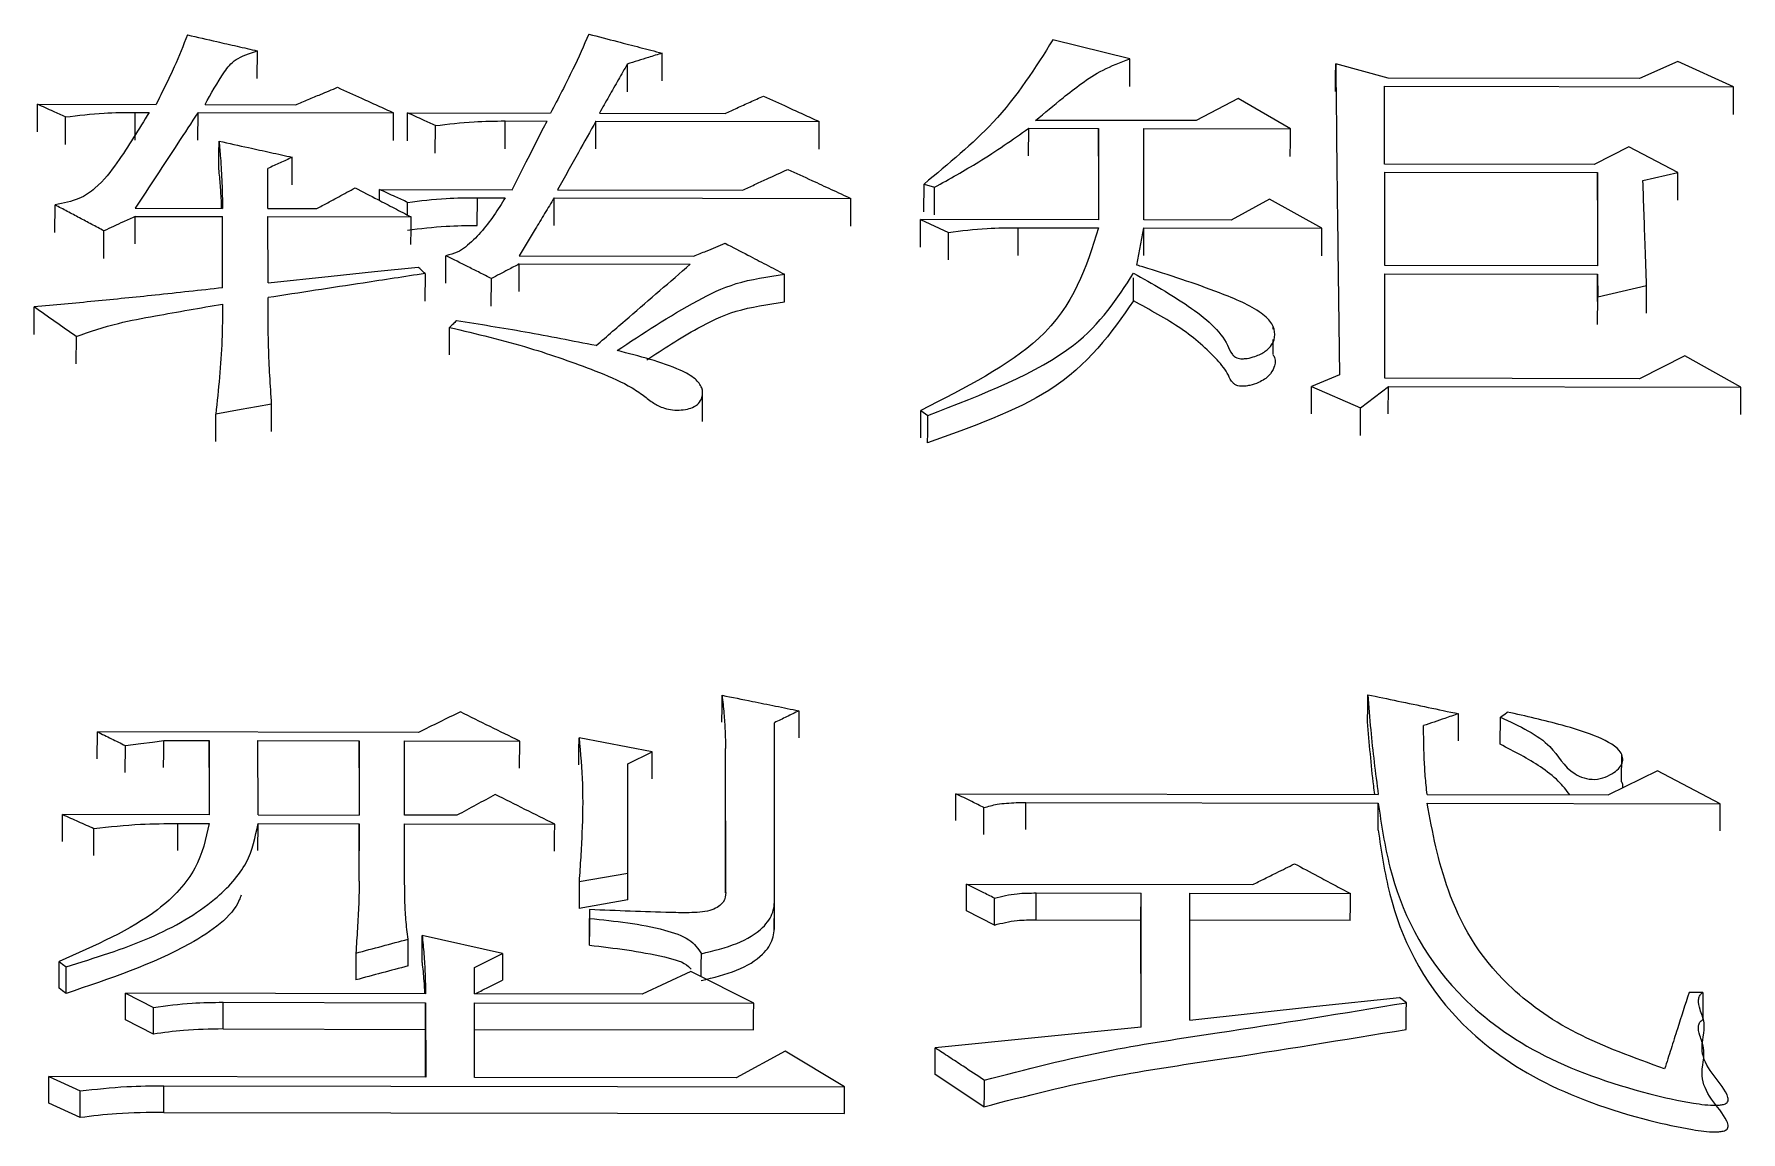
# Model space of a CAD drawing. Header units: millimetres. Extents: x 2104 to 4053, y 855 to 2233.
# Drawn here: x 2517.73 to 2523.02, y 2095.63 to 2099.03 of the extents above; entities that cross this region are included whole.
import ezdxf

# ---------------------------------------------------------------- set-up
doc = ezdxf.new("R2010")
doc.units = ezdxf.units.MM

msp = doc.modelspace()

# ---------------------------------------------------------------- linework, layer by layer
at = {"color": 7, "linetype": 'Continuous', "lineweight": 25}
for p, q in [((2521.1299, 2098.9566), (2520.8919, 2099.0157)), ((2518.4255, 2098.895), (2518.4257, 2098.9812)), ((2521.1297, 2098.8705), (2521.13, 2098.9566)), ((2521.9305, 2098.8964), (2521.7682, 2098.9408)), ((2522.8282, 2098.9486), (2522.7093, 2098.8949)), ((2523.0014, 2098.8699), (2522.8282, 2098.9486)), ((2521.9197, 2098.8719), (2523.0014, 2098.8699)), ((2521.9199, 2098.6301), (2521.9197, 2098.8719)), ((2522.7093, 2098.8949), (2521.9305, 2098.8964)), ((2517.744, 2098.7298), (2517.7443, 2098.8157)), ((2517.7443, 2098.8157), (2518.1121, 2098.815)), ((2518.2635, 2098.8148), (2518.5448, 2098.8142)), ((2521.4654, 2098.8334), (2521.3357, 2098.7647)), ((2521.6278, 2098.7395), (2521.4654, 2098.8334)), ((2517.8306, 2098.6903), (2517.8309, 2098.7761)), ((2518.0469, 2098.7041), (2518.0472, 2098.7905)), ((2518.0472, 2098.7905), (2518.0905, 2098.7905)), ((2518.2417, 2098.7043), (2518.2419, 2098.7902)), ((2518.2419, 2098.7902), (2518.8477, 2098.7891)), ((2518.8907, 2098.7026), (2518.8909, 2098.789)), ((2518.8909, 2098.789), (2519.3344, 2098.7881)), ((2519.1936, 2098.6774), (2519.1938, 2098.7638)), ((2519.1938, 2098.7638), (2519.3237, 2098.7635)), ((2519.4749, 2098.6774), (2519.4751, 2098.7632)), ((2519.4751, 2098.7632), (2520.1674, 2098.7619)), ((2519.4859, 2098.7879), (2519.8753, 2098.7871)), ((2521.3357, 2098.7647), (2520.8381, 2098.7656)), ((2518.9773, 2098.6635), (2518.9775, 2098.7494)), ((2520.8162, 2098.6552), (2520.8165, 2098.741)), ((2520.8165, 2098.741), (2521.0328, 2098.7406)), ((2521.0328, 2098.7406), (2521.0331, 2098.4574)), ((2521.1734, 2098.7403), (2521.6278, 2098.7395)), ((2521.1737, 2098.4572), (2521.1734, 2098.7403)), ((2522.6771, 2098.6832), (2522.569, 2098.6289)), ((2522.8286, 2098.6036), (2522.6771, 2098.6832)), ((2518.4586, 2098.4922), (2518.4584, 2098.6166)), ((2522.569, 2098.6289), (2521.9199, 2098.6301)), ((2521.92, 2098.6053), (2522.5798, 2098.604)), ((2521.9203, 2098.3154), (2521.92, 2098.6053)), ((2522.5798, 2098.604), (2522.5801, 2098.3142)), ((2522.7205, 2098.5789), (2522.8286, 2098.6036)), ((2518.8046, 2098.5172), (2518.8047, 2098.5514)), ((2518.8047, 2098.5514), (2519.2157, 2098.5506)), ((2519.3563, 2098.5503), (2519.9296, 2098.5493)), ((2520.4919, 2098.4825), (2520.4921, 2098.5681)), ((2520.4921, 2098.5681), (2520.5246, 2098.5581)), ((2517.7984, 2098.4178), (2517.7987, 2098.5034)), ((2518.0475, 2098.4929), (2518.3179, 2098.4924)), ((2518.4586, 2098.4922), (2518.61, 2098.4919)), ((2518.8911, 2098.4721), (2518.8912, 2098.5113)), ((2519.1073, 2098.4398), (2519.1076, 2098.5259)), ((2519.1076, 2098.5259), (2519.1941, 2098.5257)), ((2519.3453, 2098.4399), (2519.3455, 2098.5254)), ((2519.3455, 2098.5254), (2520.265, 2098.5237)), ((2521.5631, 2098.5213), (2521.4442, 2098.4567)), ((2521.7254, 2098.4311), (2521.5631, 2098.5213)), ((2518.0475, 2098.468), (2518.318, 2098.4675)), ((2518.3182, 2098.2465), (2518.318, 2098.4675)), ((2518.4586, 2098.4672), (2518.9021, 2098.4664)), ((2518.4588, 2098.2614), (2518.4586, 2098.4672)), ((2520.4812, 2098.3729), (2520.4814, 2098.4584)), ((2520.4814, 2098.4584), (2520.568, 2098.4183)), ((2521.0331, 2098.4574), (2520.4814, 2098.4584)), ((2520.7841, 2098.3469), (2520.7843, 2098.4329)), ((2520.7843, 2098.4329), (2521.0331, 2098.4324)), ((2521.4442, 2098.4567), (2521.1737, 2098.4572)), ((2517.95, 2098.3377), (2517.9502, 2098.4231)), ((2520.5678, 2098.3328), (2520.568, 2098.4183)), ((2521.1522, 2098.3168), (2521.1738, 2098.4322)), ((2521.1735, 2098.3467), (2521.1738, 2098.4322)), ((2521.1738, 2098.4322), (2521.7254, 2098.4311)), ((2519.0101, 2098.2606), (2519.0103, 2098.346)), ((2519.2376, 2098.3455), (2519.7784, 2098.3445)), ((2518.9455, 2098.2907), (2518.9453, 2098.2054)), ((2519.1508, 2098.1899), (2519.1511, 2098.2752)), ((2519.2373, 2098.235), (2519.2376, 2098.3204)), ((2519.2376, 2098.3204), (2519.7676, 2098.3194)), ((2520.0595, 2098.2029), (2520.0598, 2098.2886)), ((2521.1412, 2098.206), (2521.1414, 2098.2773)), ((2522.5801, 2098.3142), (2521.9203, 2098.3154)), ((2521.9203, 2098.2902), (2522.5801, 2098.289)), ((2521.9206, 2097.9659), (2521.9203, 2098.2902)), ((2522.5801, 2098.289), (2522.5802, 2098.2184)), ((2522.5802, 2098.2184), (2522.7316, 2098.2535)), ((2517.7339, 2098.1018), (2517.7341, 2098.187)), ((2522.58, 2098.1332), (2522.5802, 2098.2184)), ((2521.5747, 2098.1185), (2521.5747, 2098.1263)), ((2517.8638, 2098.0957), (2517.8636, 2098.0106)), ((2521.5745, 2098.0407), (2521.5746, 2098.086)), ((2522.8508, 2098.0355), (2522.7103, 2097.9644)), ((2523.024, 2097.9383), (2522.8508, 2098.0355)), ((2521.78, 2097.9763), (2521.6935, 2097.9408)), ((2522.7103, 2097.9644), (2521.9206, 2097.9659)), ((2519.8054, 2097.8325), (2519.8057, 2097.918)), ((2521.6935, 2097.9408), (2521.845, 2097.874)), ((2521.845, 2097.874), (2521.9314, 2097.9403)), ((2521.9312, 2097.8554), (2521.9314, 2097.9403)), ((2521.9314, 2097.9403), (2523.024, 2097.9383)), ((2518.2967, 2097.7701), (2518.2969, 2097.855)), ((2520.4818, 2097.7811), (2520.482, 2097.8663)), ((2520.482, 2097.8663), (2520.5037, 2097.8509)), ((2522.2783, 2096.8312), (2522.2785, 2096.9152)), ((2517.9297, 2096.7862), (2517.93, 2096.87)), ((2518.9252, 2096.8682), (2517.93, 2096.87)), ((2519.65, 2096.8082), (2519.4228, 2096.8513)), ((2520.0289, 2096.361), (2520.0285, 2096.8981)), ((2518.0163, 2096.7435), (2518.0166, 2096.8272)), ((2518.1355, 2096.843), (2518.2762, 2096.8428)), ((2518.2762, 2096.8428), (2518.2763, 2096.6126)), ((2518.4276, 2096.8425), (2518.7413, 2096.8419)), ((2518.4278, 2096.6123), (2518.4276, 2096.8425)), ((2518.7411, 2096.7581), (2518.7413, 2096.8419)), ((2518.7413, 2096.8419), (2518.7415, 2096.6117)), ((2518.8819, 2096.8416), (2519.2389, 2096.841)), ((2518.8821, 2096.6115), (2518.8819, 2096.8416)), ((2519.2387, 2096.7572), (2519.2389, 2096.841)), ((2519.5743, 2096.771), (2519.65, 2096.8082)), ((2519.8769, 2096.7346), (2519.8771, 2096.8185)), ((2519.8775, 2096.3721), (2519.8771, 2096.8185)), ((2522.6543, 2096.7163), (2522.6546, 2096.8005)), ((2519.5745, 2096.4322), (2519.5743, 2096.771)), ((2522.7654, 2096.749), (2522.614, 2096.6743)), ((2522.9602, 2096.6469), (2522.7654, 2096.749)), ((2519.8772, 2096.3709), (2519.8769, 2096.7346)), ((2520.5909, 2096.5945), (2520.5912, 2096.6781)), ((2520.5912, 2096.6781), (2521.9001, 2096.6756)), ((2520.6775, 2096.5514), (2520.6778, 2096.635)), ((2520.8073, 2096.5673), (2520.8075, 2096.6509)), ((2520.8075, 2096.6509), (2521.9001, 2096.6488)), ((2521.8998, 2096.5652), (2521.9001, 2096.6488)), ((2522.0515, 2096.6754), (2522.614, 2096.6743)), ((2522.0515, 2096.6485), (2522.9602, 2096.6469)), ((2517.8218, 2096.5298), (2517.822, 2096.6134)), ((2518.2763, 2096.6126), (2517.822, 2096.6134)), ((2518.1788, 2096.5023), (2518.179, 2096.5859)), ((2518.179, 2096.5859), (2518.2763, 2096.5857)), ((2518.4275, 2096.5019), (2518.4278, 2096.5854)), ((2518.4278, 2096.6123), (2518.7415, 2096.6117)), ((2518.4278, 2096.5854), (2518.7415, 2096.5848)), ((2518.7415, 2096.5848), (2518.7413, 2096.5013)), ((2518.7416, 2096.4067), (2518.7415, 2096.5848)), ((2519.0444, 2096.6111), (2518.8821, 2096.6115)), ((2518.8821, 2096.5846), (2519.3473, 2096.5837)), ((2518.8823, 2096.4064), (2518.8821, 2096.5846)), ((2517.9192, 2096.4867), (2517.9194, 2096.5702)), ((2519.4231, 2096.4054), (2519.5745, 2096.4322)), ((2520.6236, 2096.3145), (2520.6238, 2096.3978)), ((2520.6238, 2096.3978), (2521.5109, 2096.3961)), ((2520.84, 2096.287), (2520.8402, 2096.3703)), ((2520.8402, 2096.3703), (2521.1647, 2096.3697)), ((2521.1645, 2096.2864), (2521.1647, 2096.3697)), ((2521.165, 2095.9547), (2521.1647, 2096.3697)), ((2519.5743, 2096.3489), (2519.4229, 2096.3221)), ((2519.4556, 2096.3186), (2519.4554, 2096.2354)), ((2519.4556, 2096.3186), (2519.4557, 2096.2914)), ((2520.028, 2096.2508), (2520.0283, 2096.334)), ((2520.0287, 2096.2777), (2520.0289, 2096.361)), ((2521.3162, 2096.3694), (2521.8138, 2096.3685)), ((2521.3164, 2095.9764), (2521.3162, 2096.3694)), ((2519.4554, 2096.2083), (2519.4557, 2096.2914)), ((2520.7102, 2096.271), (2520.6236, 2096.3145)), ((2520.84, 2096.287), (2521.1645, 2096.2864)), ((2521.1647, 2095.9547), (2521.1645, 2096.2864)), ((2521.8135, 2096.2852), (2521.3159, 2096.2861)), ((2519.1853, 2096.183), (2518.9365, 2096.238)), ((2519.4554, 2096.2083), (2519.4554, 2096.2354)), ((2517.8113, 2096.0753), (2517.8115, 2096.1582)), ((2519.0988, 2096.1395), (2519.1853, 2096.183)), ((2519.0988, 2096.0574), (2519.0988, 2096.1395)), ((2519.7695, 2096.1273), (2519.6181, 2096.0564)), ((2519.9642, 2096.0283), (2519.7695, 2096.1273)), ((2518.0169, 2095.9765), (2518.0171, 2096.0594)), ((2518.0171, 2096.0594), (2518.1037, 2096.0153)), ((2518.9474, 2096.0576), (2518.0171, 2096.0594)), ((2519.6181, 2096.0564), (2519.0988, 2096.0574)), ((2522.9065, 2096.0613), (2522.8633, 2096.0613)), ((2518.1034, 2095.9325), (2518.1037, 2096.0153)), ((2518.3198, 2095.9486), (2518.32, 2096.0314)), ((2518.32, 2096.0314), (2518.9474, 2096.0302)), ((2518.9474, 2096.0302), (2518.9476, 2095.7989)), ((2519.0989, 2096.0299), (2519.9642, 2096.0283)), ((2519.099, 2095.7986), (2519.0989, 2096.0299)), ((2521.9871, 2096.0301), (2521.9654, 2096.0466)), ((2518.1034, 2095.9325), (2518.0169, 2095.9765)), ((2518.3198, 2095.9486), (2518.9472, 2095.9474)), ((2518.9473, 2095.7989), (2518.9472, 2095.9474)), ((2519.0986, 2095.9471), (2519.964, 2095.9455)), ((2521.165, 2095.9547), (2520.5268, 2095.8898)), ((2520.0617, 2095.8796), (2519.9103, 2095.7971)), ((2520.2457, 2095.7688), (2520.0617, 2095.8796)), ((2517.7791, 2095.7185), (2517.7793, 2095.801)), ((2517.7793, 2095.801), (2517.8767, 2095.7566)), ((2518.9476, 2095.7989), (2517.7793, 2095.801)), ((2519.9103, 2095.7971), (2519.099, 2095.7986)), ((2520.678, 2095.7077), (2520.5266, 2095.8072)), ((2517.8764, 2095.6741), (2517.8767, 2095.7566)), ((2518.1361, 2095.6902), (2518.1363, 2095.7727)), ((2518.1363, 2095.7727), (2520.2457, 2095.7688)), ((2517.8764, 2095.6741), (2517.7791, 2095.7185)), ((2518.1361, 2095.6902), (2520.2454, 2095.6863))]:
    msp.add_line(p, q, dxfattribs=at)
at = {"color": 7, "linetype": 'Continuous', "lineweight": 25, "flags": 128}
for points in [[(2519.6801, 2098.8879), (2519.6803, 2098.9359), (2519.6804, 2098.974)], [(2519.5723, 2098.9399), (2519.5721, 2098.8914), (2519.572, 2098.8539)], [(2521.7679, 2098.8547), (2521.768, 2098.9027), (2521.7682, 2098.9408)], [(2523.0012, 2098.7839), (2523.0013, 2098.8318), (2523.0014, 2098.8699)], [(2518.8474, 2098.7032), (2518.8476, 2098.751), (2518.8477, 2098.7891)], [(2520.1672, 2098.6761), (2520.1673, 2098.7239), (2520.1674, 2098.7619)], [(2518.3067, 2098.6149), (2518.3068, 2098.6632), (2518.3069, 2098.7012)], [(2521.0326, 2098.6548), (2521.0327, 2098.7026), (2521.0328, 2098.7406)], [(2521.6275, 2098.6537), (2521.6276, 2098.7015), (2521.6278, 2098.7395)], [(2518.5339, 2098.5655), (2518.534, 2098.6133), (2518.5341, 2098.6512)], [(2522.5796, 2098.5183), (2522.5797, 2098.5661), (2522.5798, 2098.604)], [(2522.8284, 2098.5179), (2522.8285, 2098.5656), (2522.8286, 2098.6036)], [(2520.5243, 2098.4725), (2520.5245, 2098.5202), (2520.5246, 2098.5581)], [(2520.2648, 2098.4377), (2520.2649, 2098.4859), (2520.265, 2098.5237)], [(2518.0473, 2098.3824), (2518.0474, 2098.4301), (2518.0475, 2098.468)], [(2518.3177, 2098.3819), (2518.3179, 2098.4296), (2518.318, 2098.4675)], [(2518.9018, 2098.3809), (2518.902, 2098.4285), (2518.9021, 2098.4664)], [(2521.7252, 2098.3456), (2521.7253, 2098.3933), (2521.7254, 2098.4311)], [(2518.4588, 2098.2614), (2518.6545, 2098.2822), (2518.7892, 2098.2966), (2518.9239, 2098.3109)], [(2522.5799, 2098.2037), (2522.58, 2098.2513), (2522.5801, 2098.289)], [(2522.7314, 2098.1677), (2522.7315, 2098.2158), (2522.7316, 2098.2535)], [(2519.0212, 2098.0387), (2519.0213, 2098.0766), (2519.0214, 2098.1002), (2519.0214, 2098.1238)], [(2521.6932, 2097.8555), (2521.6934, 2097.9032), (2521.6935, 2097.9408)], [(2523.0237, 2097.8534), (2523.0239, 2097.9008), (2523.024, 2097.9383)], [(2518.47, 2097.8854), (2518.4226, 2097.8771), (2518.3753, 2097.8688), (2518.2969, 2097.855)], [(2518.4697, 2097.8005), (2518.4699, 2097.8479), (2518.47, 2097.8854)], [(2521.8447, 2097.7891), (2521.8449, 2097.8365), (2521.845, 2097.874)], [(2520.5034, 2097.766), (2520.5035, 2097.7968), (2520.5036, 2097.8238), (2520.5037, 2097.8509)], [(2519.8659, 2096.8994), (2519.8661, 2096.9464), (2519.8662, 2096.9833)], [(2521.8671, 2096.9009), (2521.8673, 2096.9479), (2521.8674, 2096.9849)], [(2520.1042, 2096.9351), (2520.1041, 2096.8881), (2520.104, 2096.8511)], [(2522.1484, 2096.8422), (2522.1486, 2096.8891), (2522.1487, 2096.926)], [(2522.2785, 2096.9152), (2522.2839, 2096.9192), (2522.292, 2096.9251), (2522.3001, 2096.9311)], [(2519.4225, 2096.7675), (2519.4227, 2096.8144), (2519.4228, 2096.8513)], [(2518.0166, 2096.8272), (2518.0651, 2096.8337), (2518.1003, 2096.8383), (2518.1355, 2096.843)], [(2518.1353, 2096.7592), (2518.1354, 2096.8061), (2518.1355, 2096.843)], [(2518.2759, 2096.759), (2518.2761, 2096.8058), (2518.2762, 2096.8428)], [(2519.6497, 2096.7244), (2519.6499, 2096.7713), (2519.65, 2096.8082)], [(2522.9599, 2096.5633), (2522.9601, 2096.6101), (2522.9602, 2096.6469)], [(2519.347, 2096.5002), (2519.3472, 2096.5469), (2519.3473, 2096.5837)], [(2519.5743, 2096.3489), (2519.5744, 2096.3955), (2519.5745, 2096.4322)], [(2519.4231, 2096.4054), (2519.423, 2096.3588), (2519.4229, 2096.3221)], [(2520.7102, 2096.271), (2520.7103, 2096.3126), (2520.7104, 2096.3543)], [(2521.8135, 2096.2852), (2521.8137, 2096.3319), (2521.8138, 2096.3685)], [(2518.893, 2096.1441), (2518.8931, 2096.1906), (2518.8932, 2096.2272)], [(2518.9362, 2096.1549), (2518.9364, 2096.2014), (2518.9365, 2096.238)], [(2517.8115, 2096.1582), (2517.8223, 2096.15), (2517.8332, 2096.1418)], [(2518.731, 2096.1838), (2518.7308, 2096.1373), (2518.7307, 2096.1008)], [(2519.1853, 2096.183), (2519.1852, 2096.1365), (2519.1851, 2096.1)], [(2519.8017, 2096.1109), (2519.8017, 2096.1231), (2519.8018, 2096.1474), (2519.8019, 2096.1818)], [(2517.8329, 2096.0588), (2517.833, 2096.0891), (2517.8331, 2096.1155), (2517.8332, 2096.1418)], [(2517.8329, 2096.0588), (2517.8221, 2096.067), (2517.8113, 2096.0752)], [(2522.9065, 2096.0613), (2522.9063, 2095.9892), (2522.9063, 2095.9802)], [(2518.9472, 2095.9474), (2518.9473, 2095.9938), (2518.9474, 2096.0302)], [(2519.964, 2095.9455), (2519.9641, 2095.9919), (2519.9642, 2096.0283)], [(2521.3164, 2095.9764), (2521.5127, 2095.9976), (2521.7089, 2096.0189), (2521.9654, 2096.0466)], [(2521.9868, 2095.9472), (2521.9869, 2095.9775), (2521.987, 2096.0038), (2521.9871, 2096.0301)], [(2520.5266, 2095.8072), (2520.5267, 2095.8534), (2520.5268, 2095.8898)], [(2520.6783, 2095.7902), (2520.6782, 2095.7693), (2520.6782, 2095.7485), (2520.678, 2095.7077)], [(2520.2454, 2095.6863), (2520.2456, 2095.7325), (2520.2457, 2095.7688)]]:
    msp.add_lwpolyline(points, dxfattribs=at)
at = {"color": 7, "linetype": 'Continuous', "lineweight": 25}
for points, knots in [([(2518.2092, 2099.0304), (2518.196, 2098.9976), (2518.1751, 2098.9452), (2518.141, 2098.8736), (2518.1217, 2098.8345), (2518.1121, 2098.815)], [0, 0, 0, 0, 0.455912, 0.727931, 1, 1, 1, 1]), ([(2518.2092, 2099.0304), (2518.2396, 2099.0235), (2518.2908, 2099.0119), (2518.363, 2098.9954), (2518.4047, 2098.9859), (2518.4256, 2098.9812)], [0, 0, 0, 0, 0.4210481, 0.7105241, 1, 1, 1, 1]), ([(2519.4532, 2099.033), (2519.4372, 2098.9967), (2519.4112, 2098.9378), (2519.3701, 2098.8563), (2519.3463, 2098.8109), (2519.3344, 2098.7881)], [0, 0, 0, 0, 0.443258, 0.721609, 1, 1, 1, 1]), ([(2519.4532, 2099.033), (2519.4828, 2099.0253), (2519.5355, 2099.0116), (2519.6112, 2098.992), (2519.6573, 2098.98), (2519.6804, 2098.974)], [0, 0, 0, 0, 0.391005, 0.695503, 1, 1, 1, 1]), ([(2520.8917, 2099.0157), (2520.8373, 2098.9286), (2520.7394, 2098.7722), (2520.568, 2098.6308), (2520.4921, 2098.5681)], [0, 0, 0, 0, 0.556947, 1, 1, 1, 1]), ([(2518.2635, 2098.8148), (2518.2822, 2098.8484), (2518.3084, 2098.8955), (2518.3532, 2098.9569), (2518.4013, 2098.973), (2518.4256, 2098.9812)], [0, 0, 0, 0, 0.554938, 0.774738, 1, 1, 1, 1]), ([(2519.6804, 2098.974), (2519.6663, 2098.9696), (2519.6413, 2098.9617), (2519.6052, 2098.9503), (2519.5832, 2098.9434), (2519.5723, 2098.9399)], [0, 0, 0, 0, 0.39045, 0.695225, 1, 1, 1, 1]), ([(2519.5723, 2098.9399), (2519.5631, 2098.9239), (2519.5442, 2098.8906), (2519.5154, 2098.84), (2519.4957, 2098.8052), (2519.4859, 2098.7879)], [0, 0, 0, 0, 0.316836, 0.658418, 1, 1, 1, 1]), ([(2520.8381, 2098.7656), (2520.8662, 2098.789), (2520.9125, 2098.8276), (2520.9795, 2098.8804), (2521.0441, 2098.9236), (2521.1012, 2098.9455), (2521.1299, 2098.9566)], [0, 0, 0, 0, 0.3368644, 0.5553727, 0.7756395, 1, 1, 1, 1]), ([(2521.7682, 2098.9408), (2521.7699, 2098.7865), (2521.7726, 2098.551), (2521.7766, 2098.2279), (2521.7789, 2098.0602), (2521.78, 2097.9763)], [0, 0, 0, 0, 0.487242, 0.743616, 1, 1, 1, 1]), ([(2518.5448, 2098.8142), (2518.5576, 2098.8196), (2518.5832, 2098.8302), (2518.6265, 2098.8482), (2518.6569, 2098.8608), (2518.6745, 2098.8681)], [0, 0, 0, 0, 0.296437, 0.592873, 1, 1, 1, 1]), ([(2518.6745, 2098.8681), (2518.6992, 2098.8568), (2518.7405, 2098.838), (2518.7982, 2098.8117), (2518.8312, 2098.7966), (2518.8477, 2098.7891)], [0, 0, 0, 0, 0.42836, 0.71418, 1, 1, 1, 1]), ([(2517.8309, 2098.7761), (2517.8185, 2098.7818), (2517.7979, 2098.7912), (2517.769, 2098.8044), (2517.7525, 2098.812), (2517.7443, 2098.8157)], [0, 0, 0, 0, 0.4283603, 0.7141801, 1, 1, 1, 1]), ([(2519.8753, 2098.7871), (2519.8877, 2098.7927), (2519.9137, 2098.8045), (2519.9533, 2098.8225), (2519.9806, 2098.8349), (2519.9942, 2098.8411)], [0, 0, 0, 0, 0.311538, 0.655769, 1, 1, 1, 1]), ([(2519.9942, 2098.8411), (2520.019, 2098.8298), (2520.0602, 2098.811), (2520.1179, 2098.7846), (2520.1509, 2098.7695), (2520.1674, 2098.7619)], [0, 0, 0, 0, 0.4283605, 0.7141801, 1, 1, 1, 1]), ([(2518.0905, 2098.7905), (2518.0585, 2098.7381), (2518.0099, 2098.6585), (2517.9419, 2098.5676), (2517.8762, 2098.5197), (2517.8248, 2098.5089), (2517.7987, 2098.5034)], [0, 0, 0, 0, 0.493627, 0.751972, 0.874128, 1, 1, 1, 1]), ([(2517.8309, 2098.7761), (2517.8706, 2098.781), (2517.9417, 2098.7896), (2518.0149, 2098.7903), (2518.0472, 2098.7905)], [0, 0, 0, 0, 0.558835, 1, 1, 1, 1]), ([(2518.2419, 2098.7902), (2518.221, 2098.7583), (2518.1781, 2098.6931), (2518.1133, 2098.594), (2518.0694, 2098.5266), (2518.0475, 2098.4929)], [0, 0, 0, 0, 0.323157, 0.661578, 1, 1, 1, 1]), ([(2518.9775, 2098.7494), (2518.9652, 2098.755), (2518.9445, 2098.7645), (2518.9157, 2098.7777), (2518.8992, 2098.7852), (2518.8909, 2098.789)], [0, 0, 0, 0, 0.42836, 0.71418, 1, 1, 1, 1]), ([(2518.9775, 2098.7494), (2519.0173, 2098.7542), (2519.0884, 2098.7628), (2519.1616, 2098.7635), (2519.1938, 2098.7638)], [0, 0, 0, 0, 0.558835, 1, 1, 1, 1]), ([(2519.2157, 2098.5506), (2519.2323, 2098.5834), (2519.2585, 2098.6354), (2519.2945, 2098.7063), (2519.3139, 2098.7444), (2519.3237, 2098.7635)], [0, 0, 0, 0, 0.460095, 0.730047, 1, 1, 1, 1]), ([(2519.4751, 2098.7632), (2519.457, 2098.7309), (2519.4282, 2098.6794), (2519.3886, 2098.6083), (2519.3671, 2098.5697), (2519.3563, 2098.5503)], [0, 0, 0, 0, 0.457133, 0.728566, 1, 1, 1, 1]), ([(2518.3069, 2098.7012), (2518.3085, 2098.6839), (2518.3124, 2098.6406), (2518.3164, 2098.571), (2518.3174, 2098.5186), (2518.3179, 2098.4924)], [0, 0, 0, 0, 0.249757, 0.624822, 1, 1, 1, 1]), ([(2518.3069, 2098.7012), (2518.3375, 2098.6945), (2518.3907, 2098.6828), (2518.4664, 2098.6661), (2518.5116, 2098.6562), (2518.5341, 2098.6512)], [0, 0, 0, 0, 0.404258, 0.702129, 1, 1, 1, 1]), ([(2520.5246, 2098.5581), (2520.5712, 2098.584), (2520.6467, 2098.6261), (2520.7414, 2098.6882), (2520.7914, 2098.7234), (2520.8165, 2098.741)], [0, 0, 0, 0, 0.4457179, 0.7226555, 1, 1, 1, 1]), ([(2518.5341, 2098.6512), (2518.5278, 2098.6484), (2518.5152, 2098.6426), (2518.4963, 2098.6339), (2518.4774, 2098.6253), (2518.4647, 2098.6195), (2518.4584, 2098.6166)], [0, 0, 0, 0, 0.25, 0.5, 0.75, 1, 1, 1, 1]), ([(2518.3151, 2098.4924), (2518.3149, 2098.499), (2518.3143, 2098.5227), (2518.3112, 2098.5635), (2518.3082, 2098.5978), (2518.3067, 2098.6149)], [0, 0, 0, 0, 0.1589825, 0.5794627, 1, 1, 1, 1]), ([(2519.9296, 2098.5493), (2519.942, 2098.5549), (2519.9667, 2098.5663), (2520.0136, 2098.5877), (2520.0481, 2098.6035), (2520.0702, 2098.6137)], [0, 0, 0, 0, 0.2636094, 0.5272188, 1, 1, 1, 1]), ([(2520.0702, 2098.6137), (2520.0949, 2098.6023), (2520.1398, 2098.5816), (2520.2047, 2098.5516), (2520.2449, 2098.533), (2520.265, 2098.5237)], [0, 0, 0, 0, 0.380765, 0.690382, 1, 1, 1, 1]), ([(2518.61, 2098.4919), (2518.6214, 2098.4981), (2518.6441, 2098.5104), (2518.6838, 2098.532), (2518.712, 2098.5473), (2518.7289, 2098.5565)], [0, 0, 0, 0, 0.286959, 0.573919, 1, 1, 1, 1]), ([(2518.7289, 2098.5565), (2518.7523, 2098.5443), (2518.7928, 2098.5233), (2518.8506, 2098.4932), (2518.8849, 2098.4753), (2518.9021, 2098.4664)], [0, 0, 0, 0, 0.404831, 0.702416, 1, 1, 1, 1]), ([(2518.8912, 2098.5113), (2518.8789, 2098.5171), (2518.8583, 2098.5266), (2518.8294, 2098.5399), (2518.8129, 2098.5475), (2518.8047, 2098.5514)], [0, 0, 0, 0, 0.42836, 0.71418, 1, 1, 1, 1]), ([(2522.7316, 2098.2535), (2522.7303, 2098.2933), (2522.7277, 2098.3678), (2522.724, 2098.4762), (2522.7216, 2098.5447), (2522.7205, 2098.5789)], [0, 0, 0, 0, 0.365157, 0.682577, 1, 1, 1, 1]), ([(2517.9502, 2098.4231), (2517.9376, 2098.4298), (2517.9123, 2098.4432), (2517.8745, 2098.4633), (2517.8366, 2098.4834), (2517.8113, 2098.4967), (2517.7987, 2098.5034)], [0, 0, 0, 0, 0.25, 0.5, 0.75, 1, 1, 1, 1]), ([(2518.8912, 2098.5113), (2518.931, 2098.5162), (2519.0021, 2098.525), (2519.0753, 2098.5256), (2519.1076, 2098.5259)], [0, 0, 0, 0, 0.558835, 1, 1, 1, 1]), ([(2519.1941, 2098.5257), (2519.1713, 2098.4892), (2519.1384, 2098.4364), (2519.0827, 2098.3812), (2519.0473, 2098.3554), (2519.0227, 2098.3491), (2519.0104, 2098.346)], [0, 0, 0, 0, 0.5541785, 0.8003972, 0.8992106, 1, 1, 1, 1]), ([(2519.3455, 2098.5254), (2519.3358, 2098.5092), (2519.3163, 2098.4768), (2519.2803, 2098.4169), (2519.254, 2098.373), (2519.2376, 2098.3455)], [0, 0, 0, 0, 0.271219, 0.542438, 1, 1, 1, 1]), ([(2518.0475, 2098.468), (2518.0352, 2098.4623), (2518.0128, 2098.452), (2517.9803, 2098.437), (2517.9603, 2098.4278), (2517.9502, 2098.4231)], [0, 0, 0, 0, 0.380769, 0.690385, 1, 1, 1, 1]), ([(2518.891, 2098.4253), (2518.9307, 2098.4302), (2519.0019, 2098.4389), (2519.075, 2098.4395), (2519.1073, 2098.4398)], [0, 0, 0, 0, 0.558823, 1, 1, 1, 1]), ([(2520.568, 2098.4183), (2520.6078, 2098.4232), (2520.6789, 2098.4319), (2520.7521, 2098.4326), (2520.7843, 2098.4329)], [0, 0, 0, 0, 0.558835, 1, 1, 1, 1]), ([(2519.7784, 2098.3445), (2519.7914, 2098.3498), (2519.8141, 2098.3592), (2519.8465, 2098.3725), (2519.866, 2098.3805), (2519.8757, 2098.3845)], [0, 0, 0, 0, 0.400148, 0.700074, 1, 1, 1, 1]), ([(2519.8757, 2098.3845), (2519.8992, 2098.3723), (2519.9416, 2098.3502), (2520.0029, 2098.3183), (2520.0408, 2098.2985), (2520.0597, 2098.2886)], [0, 0, 0, 0, 0.382246, 0.691123, 1, 1, 1, 1]), ([(2521.0331, 2098.4324), (2520.9952, 2098.3116), (2520.9264, 2098.0927), (2520.6195, 2097.9364), (2520.482, 2097.8663)], [0, 0, 0, 0, 0.551707, 1, 1, 1, 1]), ([(2519.1511, 2098.2752), (2519.1391, 2098.2812), (2519.1153, 2098.2933), (2519.0684, 2098.3168), (2519.0334, 2098.3344), (2519.0104, 2098.3459)], [0, 0, 0, 0, 0.254567, 0.509134, 1, 1, 1, 1]), ([(2518.9455, 2098.2907), (2518.8817, 2098.2809), (2518.7687, 2098.2636), (2518.6065, 2098.2387), (2518.508, 2098.2236), (2518.4588, 2098.216)], [0, 0, 0, 0, 0.393352, 0.696676, 1, 1, 1, 1]), ([(2519.2376, 2098.3204), (2519.2259, 2098.3143), (2519.2057, 2098.3037), (2519.1768, 2098.2887), (2519.1597, 2098.2797), (2519.1511, 2098.2752)], [0, 0, 0, 0, 0.404836, 0.702418, 1, 1, 1, 1]), ([(2519.4758, 2098.0672), (2519.5099, 2098.0968), (2519.5756, 2098.1538), (2519.6729, 2098.2379), (2519.7361, 2098.2922), (2519.7676, 2098.3194)], [0, 0, 0, 0, 0.350841, 0.67542, 1, 1, 1, 1]), ([(2519.5407, 2098.0518), (2519.6207, 2098.1048), (2519.7326, 2098.1789), (2519.9049, 2098.2656), (2520.0077, 2098.2809), (2520.0597, 2098.2886)], [0, 0, 0, 0, 0.5534418, 0.7739919, 1, 1, 1, 1]), ([(2520.5037, 2097.8509), (2520.674, 2097.9165), (2520.9742, 2098.0322), (2521.091, 2098.2134), (2521.1414, 2098.2917)], [0, 0, 0, 0, 0.56753, 1, 1, 1, 1]), ([(2521.1416, 2098.2918), (2521.2001, 2098.2588), (2521.3176, 2098.1926), (2521.4221, 2098.1042), (2521.4409, 2098.0464), (2521.4534, 2098.0336), (2521.4608, 2098.0293), (2521.4694, 2098.027), (2521.4804, 2098.0262), (2521.4975, 2098.0278), (2521.5233, 2098.0348), (2521.5514, 2098.0488), (2521.5743, 2098.0722), (2521.5822, 2098.1018), (2521.5738, 2098.1364), (2521.5222, 2098.1849), (2521.3807, 2098.2435), (2521.2459, 2098.2883), (2521.1583, 2098.315), (2521.1522, 2098.3168)], [0, 0, 0, 0, 0.18163, 0.364882, 0.405351, 0.414707, 0.422093, 0.428253, 0.434385, 0.444972, 0.464049, 0.494572, 0.524891, 0.568286, 0.613424, 0.66332, 0.787219, 0.985383, 1, 1, 1, 1]), ([(2518.3182, 2098.2465), (2518.2485, 2098.2388), (2518.1167, 2098.2241), (2517.9218, 2098.2046), (2517.7967, 2098.1929), (2517.7341, 2098.187)], [0, 0, 0, 0, 0.359205, 0.679574, 1, 1, 1, 1]), ([(2517.8638, 2098.0957), (2517.8422, 2098.1109), (2517.799, 2098.1414), (2517.7557, 2098.1718), (2517.7341, 2098.187)], [0, 0, 0, 0, 0.499635, 1, 1, 1, 1]), ([(2517.8638, 2098.0957), (2517.9066, 2098.1102), (2517.9837, 2098.1365), (2518.1403, 2098.1652), (2518.2487, 2098.184), (2518.3182, 2098.196)], [0, 0, 0, 0, 0.308167, 0.555958, 1, 1, 1, 1]), ([(2518.3182, 2098.196), (2518.3178, 2098.1586), (2518.3169, 2098.0834), (2518.3088, 2097.9697), (2518.3009, 2097.8932), (2518.2969, 2097.855)], [0, 0, 0, 0, 0.33056, 0.665221, 1, 1, 1, 1]), ([(2518.47, 2097.8854), (2518.4661, 2097.9447), (2518.4605, 2098.0297), (2518.4591, 2098.1397), (2518.4589, 2098.1905), (2518.4588, 2098.216)], [0, 0, 0, 0, 0.535662, 0.767824, 1, 1, 1, 1]), ([(2519.6325, 2098.0232), (2519.6834, 2098.0567), (2519.7665, 2098.1111), (2519.9048, 2098.1798), (2520.0075, 2098.1951), (2520.0595, 2098.2029)], [0, 0, 0, 0, 0.439734, 0.716389, 1, 1, 1, 1]), ([(2521.1412, 2098.2059), (2521.0719, 2098.1062), (2520.9459, 2097.925), (2520.6407, 2097.8151), (2520.5034, 2097.7657)], [0, 0, 0, 0, 0.5501827, 1, 1, 1, 1]), ([(2521.5731, 2098.04), (2521.5742, 2098.0384), (2521.5832, 2098.0257), (2521.5794, 2098.0023), (2521.5645, 2097.9734), (2521.5354, 2097.9543), (2521.5072, 2097.9446), (2521.4879, 2097.9413), (2521.4752, 2097.9409), (2521.465, 2097.9424), (2521.4563, 2097.9459), (2521.4433, 2097.9567), (2521.4336, 2097.9844), (2521.3859, 2098.0426), (2521.2938, 2098.1231), (2521.1925, 2098.1782), (2521.1413, 2098.206)], [0, 0, 0, 0, 0.011456, 0.09068, 0.150735, 0.211296, 0.24908, 0.267121, 0.281983, 0.292571, 0.303193, 0.319518, 0.376299, 0.489263, 0.742293, 1, 1, 1, 1]), ([(2519.0214, 2098.1238), (2519.1053, 2098.1037), (2519.2633, 2098.0658), (2519.4441, 2098.0011), (2519.5627, 2097.9529), (2519.6172, 2097.9174), (2519.6472, 2097.8927), (2519.676, 2097.8761), (2519.7057, 2097.8681), (2519.7328, 2097.8666), (2519.7588, 2097.8697), (2519.78, 2097.8772), (2519.7963, 2097.8897), (2519.8068, 2097.9097), (2519.8065, 2097.9365), (2519.7839, 2097.967), (2519.6997, 2098.0117), (2519.6098, 2098.0344), (2519.5407, 2098.0518)], [0, 0, 0, 0, 0.1973577, 0.3716218, 0.4684312, 0.5172077, 0.5568316, 0.5884152, 0.6075284, 0.6266788, 0.6455739, 0.6637703, 0.6799899, 0.7065693, 0.7475335, 0.7882241, 0.8372977, 1, 1, 1, 1]), ([(2519.4758, 2098.0672), (2519.4393, 2098.0743), (2519.3663, 2098.0886), (2519.2228, 2098.1156), (2519.1143, 2098.1328), (2519.043, 2098.1441)], [0, 0, 0, 0, 0.255842, 0.511695, 1, 1, 1, 1]), ([(2519.8662, 2096.9833), (2519.8682, 2096.9646), (2519.8723, 2096.9278), (2519.8756, 2096.8728), (2519.8766, 2096.8366), (2519.8771, 2096.8185)], [0, 0, 0, 0, 0.342501, 0.6712, 1, 1, 1, 1]), ([(2519.8662, 2096.9833), (2519.8974, 2096.977), (2519.9528, 2096.9658), (2520.0321, 2096.9498), (2520.0802, 2096.94), (2520.1042, 2096.9351)], [0, 0, 0, 0, 0.394054, 0.697027, 1, 1, 1, 1]), ([(2521.8674, 2096.9849), (2521.8703, 2096.9487), (2521.8759, 2096.8792), (2521.8869, 2096.776), (2521.8957, 2096.7091), (2521.9001, 2096.6756)], [0, 0, 0, 0, 0.35333, 0.676641, 1, 1, 1, 1]), ([(2521.8674, 2096.9849), (2521.8985, 2096.9784), (2521.961, 2096.9654), (2522.0547, 2096.9457), (2522.1174, 2096.9326), (2522.1487, 2096.926)], [0, 0, 0, 0, 0.332041, 0.66602, 1, 1, 1, 1]), ([(2519.0549, 2096.9318), (2519.0333, 2096.9212), (2518.9901, 2096.9), (2518.9468, 2096.8788), (2518.9252, 2096.8682)], [0, 0, 0, 0, 0.500001, 1, 1, 1, 1]), ([(2519.2389, 2096.841), (2519.2082, 2096.8561), (2519.1469, 2096.8864), (2519.0856, 2096.9167), (2519.0549, 2096.9318)], [0, 0, 0, 0, 0.5, 1, 1, 1, 1]), ([(2520.1042, 2096.9351), (2520.0979, 2096.9321), (2520.0853, 2096.9259), (2520.0664, 2096.9166), (2520.0474, 2096.9073), (2520.0348, 2096.9012), (2520.0285, 2096.8981)], [0, 0, 0, 0, 0.25, 0.5, 0.75, 1, 1, 1, 1]), ([(2521.8892, 2096.6757), (2521.8881, 2096.6847), (2521.8827, 2096.7269), (2521.8752, 2096.802), (2521.8698, 2096.8679), (2521.8671, 2096.9009)], [0, 0, 0, 0, 0.119467, 0.559701, 1, 1, 1, 1]), ([(2522.1487, 2096.926), (2522.1346, 2096.9212), (2522.1095, 2096.9127), (2522.0735, 2096.9003), (2522.0515, 2096.8928), (2522.0405, 2096.889)], [0, 0, 0, 0, 0.39045, 0.695225, 1, 1, 1, 1]), ([(2522.2785, 2096.9152), (2522.3376, 2096.8878), (2522.4419, 2096.8394), (2522.4747, 2096.7562), (2522.5359, 2096.7257), (2522.5719, 2096.7203), (2522.6056, 2096.7291), (2522.6304, 2096.7428), (2522.6494, 2096.7589), (2522.6587, 2096.7766), (2522.6581, 2096.7949), (2522.6398, 2096.8265), (2522.5705, 2096.8602), (2522.4513, 2096.8974), (2522.3576, 2096.9183), (2522.3001, 2096.9311)], [0, 0, 0, 0, 0.207899, 0.367255, 0.399925, 0.431308, 0.463075, 0.497006, 0.528572, 0.558381, 0.588718, 0.619577, 0.72297, 0.829976, 1, 1, 1, 1]), ([(2517.93, 2096.87), (2517.9444, 2096.8629), (2517.9733, 2096.8486), (2518.0021, 2096.8344), (2518.0166, 2096.8272)], [0, 0, 0, 0, 0.500001, 1, 1, 1, 1]), ([(2519.4228, 2096.8513), (2519.4271, 2096.8034), (2519.4358, 2096.7056), (2519.4336, 2096.582), (2519.4281, 2096.4813), (2519.4248, 2096.4307), (2519.4231, 2096.4054)], [0, 0, 0, 0, 0.324735, 0.662197, 0.831093, 1, 1, 1, 1]), ([(2522.0515, 2096.6754), (2522.0495, 2096.6945), (2522.0455, 2096.7329), (2522.0414, 2096.8042), (2522.0409, 2096.8561), (2522.0405, 2096.889)], [0, 0, 0, 0, 0.268563, 0.537144, 1, 1, 1, 1]), ([(2522.494, 2096.6745), (2522.4829, 2096.6889), (2522.4589, 2096.7198), (2522.3887, 2096.7741), (2522.3216, 2096.8088), (2522.2783, 2096.8312)], [0, 0, 0, 0, 0.235239, 0.506973, 1, 1, 1, 1]), ([(2522.6534, 2096.716), (2522.6545, 2096.7143), (2522.6581, 2096.7088), (2522.6573, 2096.7029), (2522.6567, 2096.6988)], [0, 0, 0, 0, 0.30905, 1, 1, 1, 1]), ([(2519.1633, 2096.6754), (2519.1435, 2096.6647), (2519.1038, 2096.6433), (2519.0642, 2096.6219), (2519.0444, 2096.6111)], [0, 0, 0, 0, 0.500001, 1, 1, 1, 1]), ([(2519.3473, 2096.5837), (2519.3166, 2096.599), (2519.2553, 2096.6296), (2519.194, 2096.6601), (2519.1633, 2096.6754)], [0, 0, 0, 0, 0.5, 1, 1, 1, 1]), ([(2520.6778, 2096.635), (2520.6654, 2096.6411), (2520.6448, 2096.6514), (2520.6159, 2096.6658), (2520.5994, 2096.674), (2520.5912, 2096.6781)], [0, 0, 0, 0, 0.42836, 0.71418, 1, 1, 1, 1]), ([(2520.6778, 2096.635), (2520.6912, 2096.6388), (2520.7134, 2096.6452), (2520.748, 2096.6489), (2520.7777, 2096.6506), (2520.7976, 2096.6508), (2520.8075, 2096.6509)], [0, 0, 0, 0, 0.335689, 0.556704, 0.778126, 1, 1, 1, 1]), ([(2521.9001, 2096.6488), (2521.9098, 2096.5827), (2521.939, 2096.3831), (2522.0687, 2096.1056), (2522.3793, 2095.8649), (2522.6585, 2095.7646), (2522.8526, 2095.7216), (2522.9285, 2095.711), (2522.961, 2095.7128), (2522.9717, 2095.7148), (2522.9792, 2095.7183), (2522.9838, 2095.7228), (2522.9862, 2095.7319), (2522.9748, 2095.7631), (2522.9315, 2095.8103), (2522.891, 2095.8857), (2522.9201, 2095.9533), (2522.8979, 2096.0052), (2522.8909, 2096.033), (2522.8949, 2096.05), (2522.9009, 2096.0575), (2522.9055, 2096.0606), (2522.9065, 2096.0613)], [0, 0, 0, 0, 0.1296895, 0.3918261, 0.5391699, 0.6862541, 0.7378331, 0.7637425, 0.7682469, 0.7727858, 0.7756342, 0.7784935, 0.7824669, 0.7927585, 0.8379735, 0.8833174, 0.939018, 0.9655913, 0.9846092, 0.9922703, 0.9982639, 1, 1, 1, 1]), ([(2522.7877, 2095.825), (2522.6927, 2095.8592), (2522.5016, 2095.928), (2522.2443, 2096.1147), (2522.1042, 2096.3667), (2522.0683, 2096.5586), (2522.0515, 2096.6485)], [0, 0, 0, 0, 0.194325, 0.390694, 0.714331, 1, 1, 1, 1]), ([(2518.2763, 2096.5857), (2518.2664, 2096.5389), (2518.2462, 2096.4445), (2518.1027, 2096.286), (2517.9227, 2096.2071), (2517.8115, 2096.1582)], [0, 0, 0, 0, 0.273464, 0.5510094, 1, 1, 1, 1]), ([(2517.822, 2096.6134), (2517.8382, 2096.6062), (2517.8707, 2096.5918), (2517.9032, 2096.5774), (2517.9194, 2096.5702)], [0, 0, 0, 0, 0.5, 1, 1, 1, 1]), ([(2517.8332, 2096.1418), (2517.9222, 2096.1692), (2518.0979, 2096.2234), (2518.2908, 2096.3363), (2518.4031, 2096.4618), (2518.4196, 2096.5444), (2518.4278, 2096.5854)], [0, 0, 0, 0, 0.289657, 0.571456, 0.787204, 1, 1, 1, 1]), ([(2517.9194, 2096.5702), (2517.9673, 2096.5754), (2518.0531, 2096.5848), (2518.1405, 2096.5855), (2518.179, 2096.5859)], [0, 0, 0, 0, 0.5592, 1, 1, 1, 1]), ([(2521.8998, 2096.5652), (2521.9095, 2096.4991), (2521.9388, 2096.2994), (2522.0688, 2096.022), (2522.3801, 2095.7818), (2522.6582, 2095.6822), (2522.8509, 2095.6394), (2522.9256, 2095.629), (2522.959, 2095.6301), (2522.9712, 2095.6322), (2522.9792, 2095.636), (2522.9836, 2095.6406), (2522.9859, 2095.6498), (2522.9738, 2095.6819), (2522.9282, 2095.7303), (2522.8919, 2095.8078), (2522.9188, 2095.8748), (2522.8964, 2095.9257), (2522.8905, 2095.9523), (2522.8956, 2095.9698), (2522.9029, 2095.9757), (2522.9063, 2095.9784)], [0, 0, 0, 0, 0.129829, 0.392265, 0.539565, 0.686588, 0.73718, 0.76257, 0.76778, 0.773041, 0.775887, 0.778742, 0.782767, 0.793345, 0.839945, 0.886831, 0.942514, 0.966733, 0.986504, 0.993692, 1, 1, 1, 1]), ([(2521.5109, 2096.3961), (2521.5232, 2096.4023), (2521.5479, 2096.4146), (2521.5912, 2096.4362), (2521.6221, 2096.4516), (2521.6406, 2096.4608)], [0, 0, 0, 0, 0.285577, 0.571154, 1, 1, 1, 1]), ([(2521.6406, 2096.4608), (2521.6647, 2096.448), (2521.7055, 2096.4263), (2521.7632, 2096.3955), (2521.7969, 2096.3775), (2521.8138, 2096.3685)], [0, 0, 0, 0, 0.416444, 0.708222, 1, 1, 1, 1]), ([(2518.7416, 2096.4067), (2518.7412, 2096.3831), (2518.7404, 2096.3343), (2518.7359, 2096.26), (2518.7326, 2096.2092), (2518.731, 2096.1838)], [0, 0, 0, 0, 0.3183945, 0.6591849, 1, 1, 1, 1]), ([(2518.8932, 2096.2272), (2518.8906, 2096.2474), (2518.8854, 2096.2874), (2518.8828, 2096.3472), (2518.8824, 2096.3867), (2518.8823, 2096.4064)], [0, 0, 0, 0, 0.338394, 0.669103, 1, 1, 1, 1]), ([(2519.8775, 2096.3721), (2519.8766, 2096.3619), (2519.8749, 2096.3413), (2519.8362, 2096.3132), (2519.7715, 2096.3083), (2519.6456, 2096.3109), (2519.5397, 2096.3152), (2519.4556, 2096.3186)], [0, 0, 0, 0, 0.110827, 0.224198, 0.354947, 0.487818, 1, 1, 1, 1]), ([(2520.7104, 2096.3543), (2520.6981, 2096.3605), (2520.6774, 2096.3709), (2520.6486, 2096.3854), (2520.6321, 2096.3936), (2520.6238, 2096.3978)], [0, 0, 0, 0, 0.428366, 0.714183, 1, 1, 1, 1]), ([(2520.7104, 2096.3543), (2520.7334, 2096.3599), (2520.7749, 2096.3701), (2520.8201, 2096.3702), (2520.8402, 2096.3703)], [0, 0, 0, 0, 0.55558, 1, 1, 1, 1]), ([(2518.3755, 2096.3639), (2518.3738, 2096.3588), (2518.3536, 2096.3013), (2518.1843, 2096.1775), (2517.9673, 2096.1042), (2517.8329, 2096.0588)], [0, 0, 0, 0, 0.03553, 0.402453, 1, 1, 1, 1]), ([(2519.8019, 2096.1818), (2519.84, 2096.1911), (2519.915, 2096.2094), (2519.9929, 2096.2568), (2520.0283, 2096.3103), (2520.0287, 2096.3441), (2520.0289, 2096.361)], [0, 0, 0, 0, 0.291536, 0.572529, 0.787238, 1, 1, 1, 1]), ([(2519.4557, 2096.2914), (2519.5347, 2096.2832), (2519.6439, 2096.2719), (2519.77, 2096.2296), (2519.7914, 2096.1975), (2519.8019, 2096.1818)], [0, 0, 0, 0, 0.573316, 0.79235, 1, 1, 1, 1]), ([(2519.8016, 2096.0988), (2519.8398, 2096.1081), (2519.9147, 2096.1263), (2519.9926, 2096.1737), (2520.028, 2096.2271), (2520.0285, 2096.2609), (2520.0287, 2096.2777)], [0, 0, 0, 0, 0.291688, 0.572706, 0.787342, 1, 1, 1, 1]), ([(2520.7102, 2096.271), (2520.7332, 2096.2766), (2520.7746, 2096.2868), (2520.8199, 2096.287), (2520.84, 2096.287)], [0, 0, 0, 0, 0.555545, 1, 1, 1, 1]), ([(2518.731, 2096.1838), (2518.758, 2096.1911), (2518.8121, 2096.2055), (2518.8662, 2096.2199), (2518.8932, 2096.2272)], [0, 0, 0, 0, 0.500001, 1, 1, 1, 1]), ([(2518.9365, 2096.238), (2518.9385, 2096.219), (2518.9427, 2096.1795), (2518.9459, 2096.1194), (2518.9469, 2096.0782), (2518.9474, 2096.0576)], [0, 0, 0, 0, 0.317273, 0.658579, 1, 1, 1, 1]), ([(2519.4554, 2096.2083), (2519.5325, 2096.1993), (2519.6392, 2096.1868), (2519.7525, 2096.1554), (2519.7677, 2096.1369), (2519.77, 2096.1341)], [0, 0, 0, 0, 0.689405, 0.952701, 1, 1, 1, 1]), ([(2518.893, 2096.1441), (2518.8659, 2096.1369), (2518.8118, 2096.1225), (2518.7578, 2096.108), (2518.7307, 2096.1008)], [0, 0, 0, 0, 0.500001, 1, 1, 1, 1]), ([(2518.9362, 2096.1549), (2518.9383, 2096.1361), (2518.9418, 2096.1037), (2518.9434, 2096.0712), (2518.9441, 2096.0576)], [0, 0, 0, 0, 0.581658, 1, 1, 1, 1]), ([(2519.1003, 2096.0574), (2519.112, 2096.0633), (2519.1321, 2096.0733), (2519.1603, 2096.0876), (2519.1768, 2096.0958), (2519.1851, 2096.1)], [0, 0, 0, 0, 0.417028, 0.708513, 1, 1, 1, 1]), ([(2522.8633, 2096.0613), (2522.8512, 2096.0239), (2522.8326, 2095.9659), (2522.8075, 2095.887), (2522.7943, 2095.8456), (2522.7877, 2095.825)], [0, 0, 0, 0, 0.47686, 0.73846, 1, 1, 1, 1]), ([(2518.1037, 2096.0153), (2518.1434, 2096.0207), (2518.2146, 2096.0303), (2518.2877, 2096.0311), (2518.32, 2096.0314)], [0, 0, 0, 0, 0.558835, 1, 1, 1, 1]), ([(2520.6783, 2095.7902), (2520.8082, 2095.8236), (2521.0419, 2095.8838), (2521.488, 2095.9481), (2521.7921, 2095.9981), (2521.9871, 2096.0301)], [0, 0, 0, 0, 0.310143, 0.557762, 1, 1, 1, 1]), ([(2518.3198, 2095.9486), (2518.2787, 2095.948), (2518.2055, 2095.9469), (2518.1346, 2095.9369), (2518.1034, 2095.9325)], [0, 0, 0, 0, 0.561085, 1, 1, 1, 1]), ([(2520.678, 2095.7077), (2520.808, 2095.7411), (2521.0416, 2095.8011), (2521.4878, 2095.8654), (2521.7919, 2095.9153), (2521.9868, 2095.9472)], [0, 0, 0, 0, 0.310123, 0.557748, 1, 1, 1, 1]), ([(2520.6783, 2095.7902), (2520.6566, 2095.8045), (2520.6205, 2095.8283), (2520.57, 2095.8615), (2520.5412, 2095.8804), (2520.5268, 2095.8898)], [0, 0, 0, 0, 0.430323, 0.715161, 1, 1, 1, 1]), ([(2517.8767, 2095.7566), (2517.9246, 2095.762), (2518.0104, 2095.7717), (2518.0978, 2095.7724), (2518.1363, 2095.7727)], [0, 0, 0, 0, 0.5592, 1, 1, 1, 1]), ([(2518.1361, 2095.6902), (2518.087, 2095.6896), (2517.9996, 2095.6886), (2517.914, 2095.6785), (2517.8764, 2095.6741)], [0, 0, 0, 0, 0.560746, 1, 1, 1, 1])]:
    msp.add_open_spline(points, degree=3, knots=knots, dxfattribs=at)
for points in [[(2518.9455, 2098.2907), (2518.9419, 2098.2941), (2518.9347, 2098.3008), (2518.9275, 2098.3075), (2518.9239, 2098.3109)], [(2519.043, 2098.1441), (2519.0394, 2098.1407), (2519.0322, 2098.134), (2519.025, 2098.1272), (2519.0214, 2098.1238)]]:
    msp.add_open_spline(points, degree=3, dxfattribs=at)

doc.saveas('drawing.dxf')
